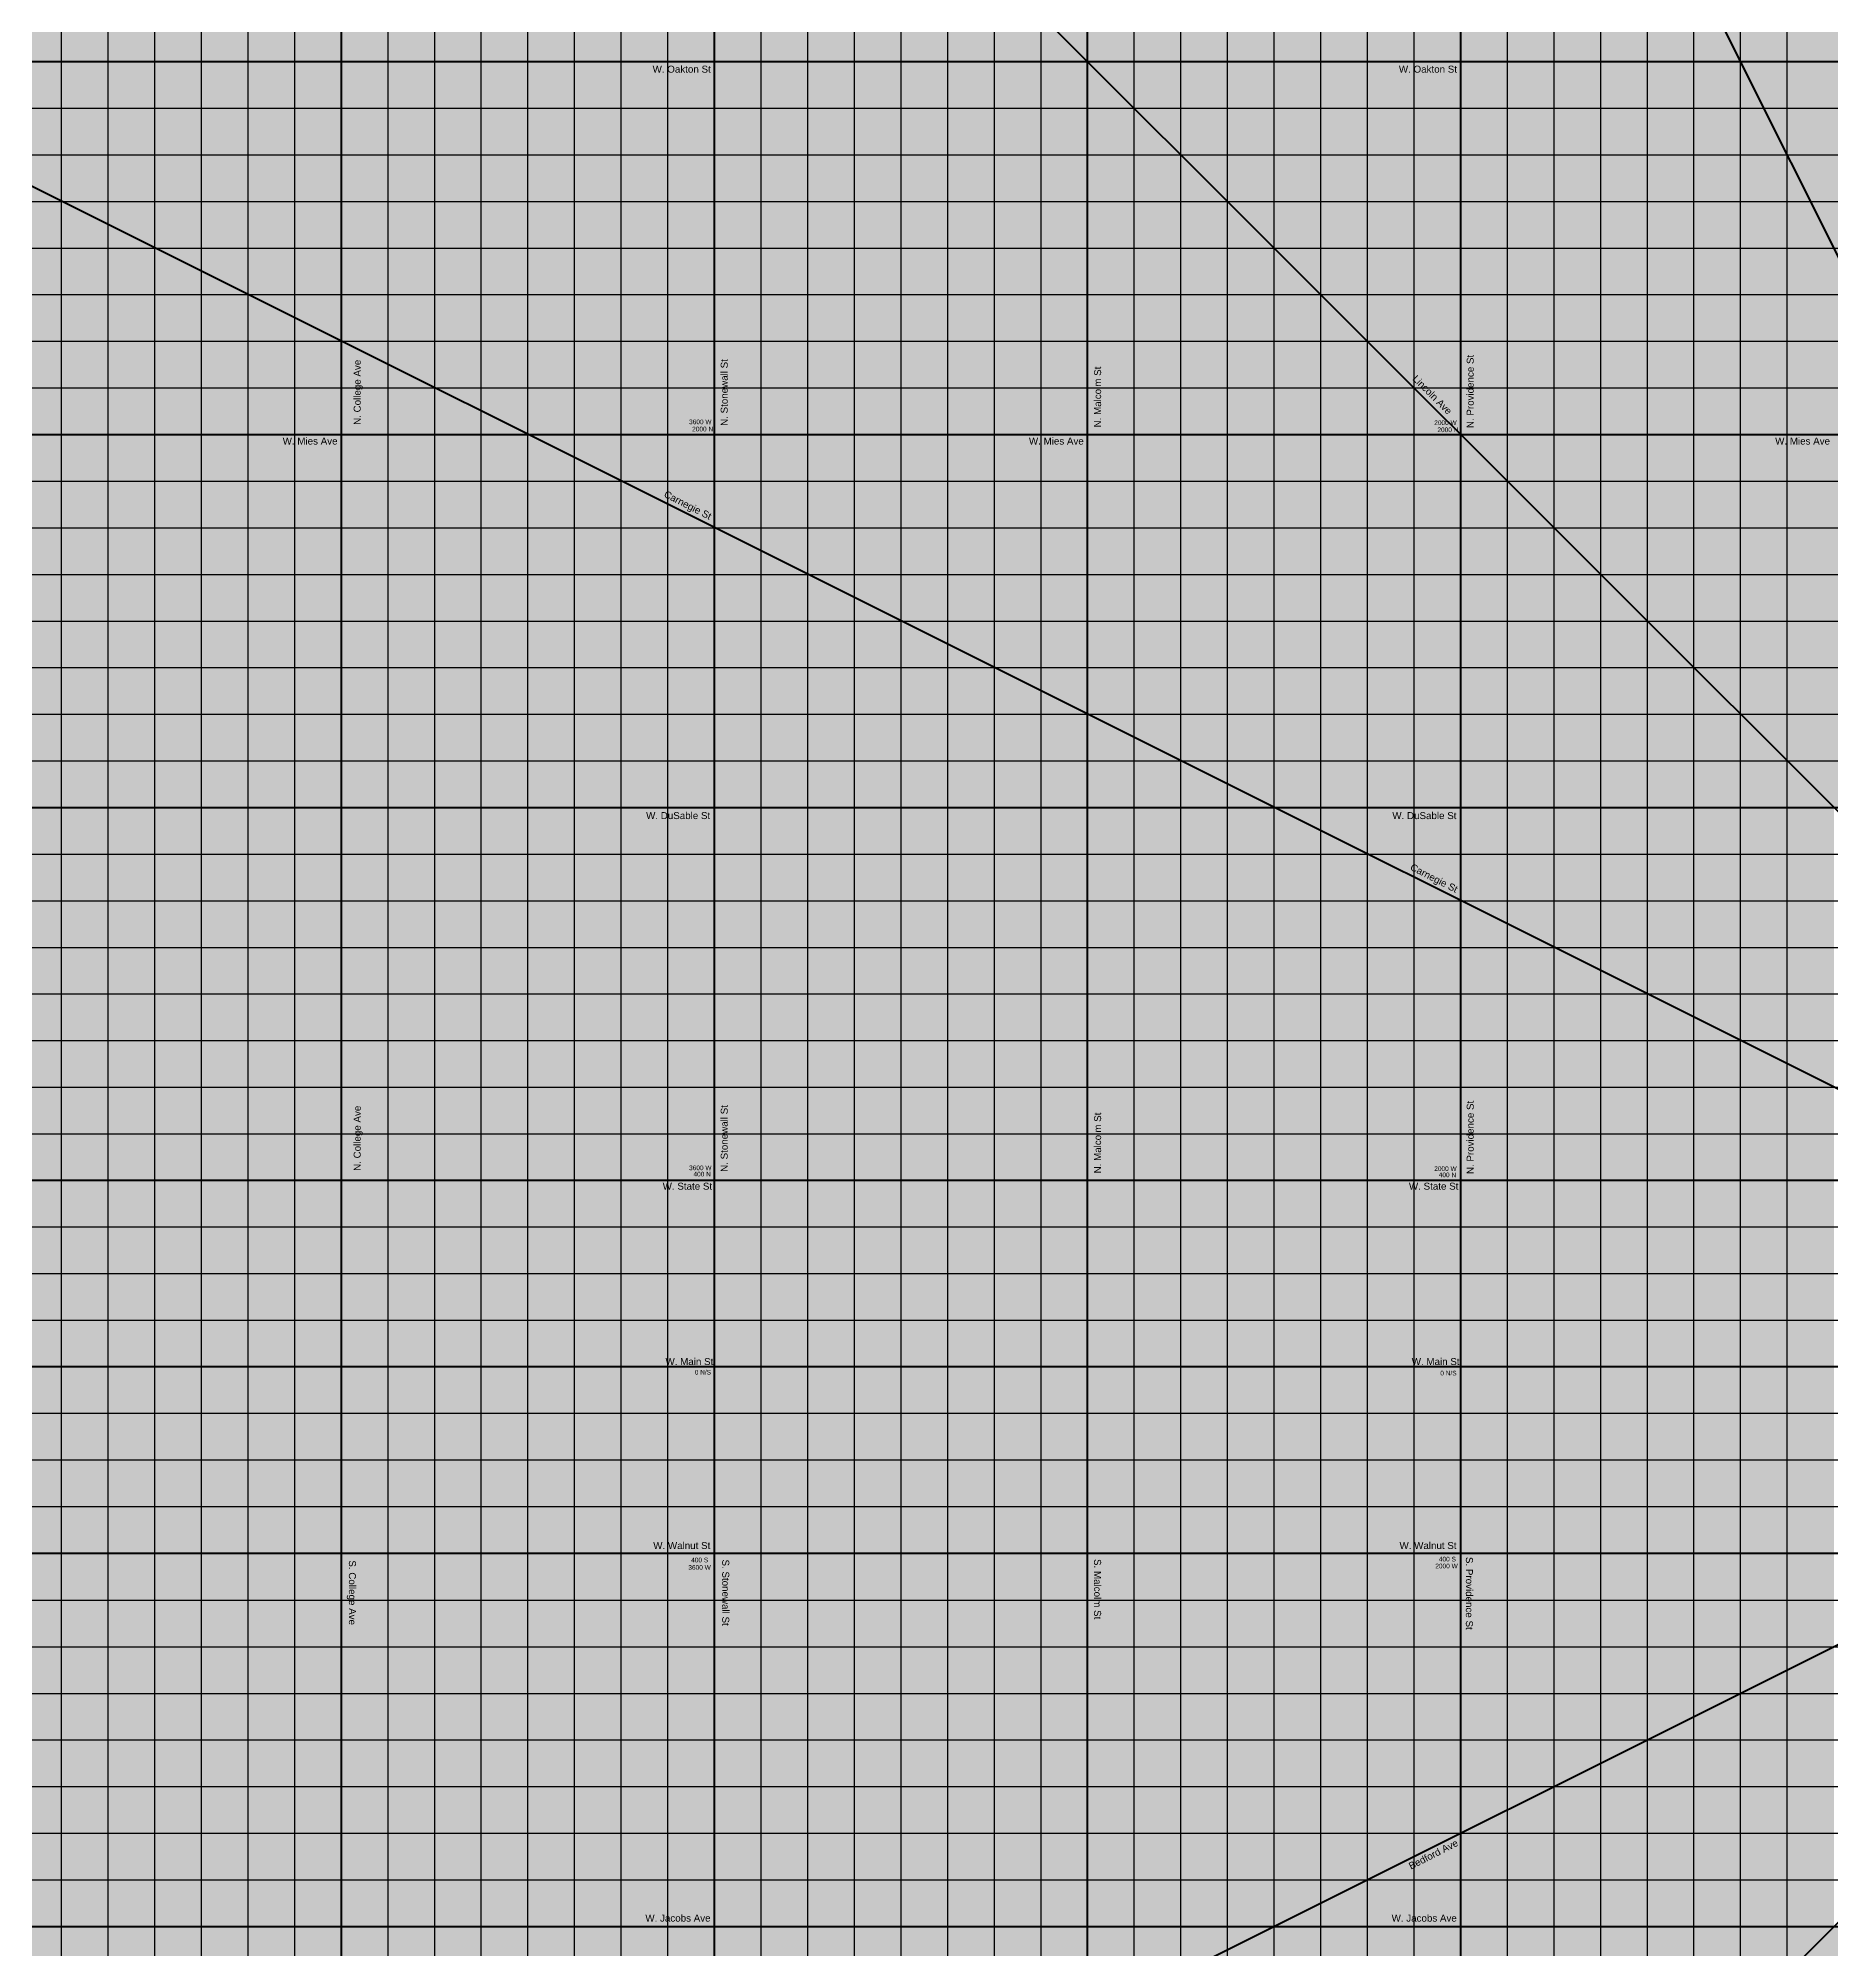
# Model space of a CAD drawing. Header units: inches. Extents: x -196 to 213, y -195 to 213.
# Drawn here: x -93 to -16.1, y -17 to 65 of the extents above; entities that cross this region are included whole.
import ezdxf

# ---------------------------------------------------------------- set-up
doc = ezdxf.new("R2010")
doc.units = ezdxf.units.IN
doc.header["$MEASUREMENT"] = 0
for name, color, linetype, lineweight in [('dia-major-st', 7, 'Continuous', 80), ('streets-major', 7, 'Continuous', 80), ('streets-minor', 7, 'Continuous', 30), ('text', 7, 'Continuous', 30), ('zone-mixed', 1, 'Continuous', 0)]:
    doc.layers.add(name, color=color, linetype=linetype, lineweight=lineweight)
doc.styles.get("Standard").update_dxf_attribs({"font": 'arial.ttf'})

msp = doc.modelspace()

# ---------------------------------------------------------------- hatches: boundary and pattern name
at = {"layer": 'zone-mixed', "transparency": 33554559}
h = msp.add_hatch(color=210, dxfattribs=at)
h.dxf.hatch_style = 1
h.paths.add_polyline_path([(144, 112), (112, 112), (112, 144), (-128, 144), (-128, -128), (144, -128)])
h.paths.add_polyline_path([(-80, -80), (-80, 96), (96, 96), (96, -80)], flags=16)
h.paths.add_polyline_path([(-48, -48), (-48, 64), (64, 64), (64, -48)], flags=0)
h.paths.add_polyline_path([(-16, -16), (-16, 32), (32, 32), (32, -16)], flags=0)
h.paths.add_polyline_path([(-8, -6), (-8, 22), (0, 22), (0, 16), (16, 16), (16, 0), (0, 0), (0, -6)], flags=0)
h = msp.add_hatch(color=231, dxfattribs=at)
h.dxf.hatch_style = 1
h.paths.add_polyline_path([(96, 96), (-80, 96), (-80, -80), (96, -80)])
h.paths.add_polyline_path([(64, -48), (-48, -48), (-48, 64), (64, 64)], flags=16)
h.paths.add_polyline_path([(32, -16), (-16, -16), (-16, 32), (32, 32)], flags=0)
h.paths.add_polyline_path([(16, 0), (0, 0), (0, -6), (-8, -6), (-8, 22), (0, 22), (0, 16), (16, 16)], flags=0)
h = msp.add_hatch(color=21, dxfattribs=at)
h.dxf.hatch_style = 1
h.paths.add_polyline_path([(64, 64), (-48, 64), (-48, -48), (64, -48)])
h.paths.add_polyline_path([(-16, -16), (-16, 32), (32, 32), (32, -16)], flags=16)
h.paths.add_polyline_path([(-8, -6), (-8, 22), (0, 22), (0, 16), (16, 16), (16, 0), (0, 0), (0, -6)], flags=0)

# ---------------------------------------------------------------- linework, layer by layer
at = {"layer": 'dia-major-st'}
for p, q in [((4, 16), (-92, 208)), ((0, 16), (-160, 176)), ((0, 12), (-192, 108)), ((0, 4), (-192, -92)), ((0, 0), (-192, -192))]:
    msp.add_line(p, q, dxfattribs=at)
at = {"layer": 'streets-major'}
for p, q in [((-80, -192), (-80, 208)), ((-64, -192), (-64, 208)), ((-48, -192), (-48, 208)), ((-32, -192), (-32, 208)), ((-192, 64), (208, 64)), ((-192, 48), (208, 48)), ((-192, 32), (208, 32)), ((0, 16), (-192, 16)), ((0, 8), (-192, 8)), ((0, 0), (-192, 0)), ((-192, -16), (208, -16))]:
    msp.add_line(p, q, dxfattribs=at)
at = {"layer": 'streets-minor'}
for p, q in [((-92, -192), (-92, 208)), ((-90, -192), (-90, 208)), ((-88, -192), (-88, 208)), ((-86, -192), (-86, 208)), ((-84, -192), (-84, 208)), ((-82, -192), (-82, 208)), ((-78, -192), (-78, 208)), ((-76, -192), (-76, 208)), ((-74, -192), (-74, 208)), ((-72, -192), (-72, 208)), ((-70, -192), (-70, 208)), ((-68, -192), (-68, 208)), ((-66, -192), (-66, 208)), ((-62, -192), (-62, 208)), ((-60, -192), (-60, 208)), ((-58, -192), (-58, 208)), ((-56, -192), (-56, 208)), ((-54, -192), (-54, 208)), ((-52, -192), (-52, 208)), ((-50, -192), (-50, 208)), ((-46, -192), (-46, 208)), ((-44, -192), (-44, 208)), ((-42, -192), (-42, 208)), ((-40, -192), (-40, 208)), ((-38, -192), (-38, 208)), ((-36, -192), (-36, 208)), ((-34, -192), (-34, 208)), ((-30, -192), (-30, 208)), ((-28, -192), (-28, 208)), ((-26, -192), (-26, 208)), ((-24, -192), (-24, 208)), ((-22, -192), (-22, 208)), ((-20, -192), (-20, 208)), ((-18, -192), (-18, 208)), ((-192, 62), (208, 62)), ((-192, 60), (208, 60)), ((-192, 58), (208, 58)), ((-192, 56), (208, 56)), ((-192, 54), (208, 54)), ((-192, 52), (208, 52)), ((-192, 50), (208, 50)), ((-192, 46), (208, 46)), ((-192, 44), (208, 44)), ((-192, 42), (208, 42)), ((-192, 40), (208, 40)), ((-192, 38), (208, 38)), ((-192, 36), (208, 36)), ((-192, 34), (208, 34)), ((-192, 30), (208, 30)), ((-192, 28), (208, 28)), ((-192, 26), (208, 26)), ((-192, 24), (208, 24)), ((-192, 22), (208, 22)), ((-192, 20), (208, 20)), ((-192, 18), (208, 18)), ((0, 14), (-192, 14)), ((0, 12), (-192, 12)), ((0, 10), (-192, 10)), ((0, 6), (-192, 6)), ((0, 4), (-192, 4)), ((0, 2), (-192, 2)), ((-192, -2), (208, -2)), ((-192, -4), (208, -4)), ((-192, -6), (208, -6)), ((-192, -8), (208, -8)), ((-192, -10), (208, -10)), ((-192, -12), (20, -12)), ((-192, -14), (208, -14))]:
    msp.add_line(p, q, dxfattribs=at)

# ---------------------------------------------------------------- texts
at = {"layer": 'text'}
for s, height, p in [('W. Oakton St', 0.3, (-66.654, 63.523)), ('W. Oakton St', 0.3, (-34.654, 63.523)), ('3600 W', 0.2, (-65.092, 48.442)), ('2000 W', 0.2, (-33.139, 48.408)), ('W. Mies Ave', 0.3, (-82.518, 47.569)), ('2000 N', 0.2, (-64.96, 48.136)), ('W. Mies Ave', 0.3, (-50.518, 47.569)), ('2000 N', 0.2, (-33.002, 48.103)), ('W. Mies Ave', 0.3, (-18.518, 47.569)), ('W. DuSable St', 0.3, (-66.934, 31.503)), ('W. DuSable St', 0.3, (-34.934, 31.503)), ('3600 W', 0.2, (-65.092, 16.442)), ('2000 W', 0.2, (-33.139, 16.408)), ('W. State St', 0.3, (-66.223, 15.605)), ('400 N', 0.2, (-64.903, 16.174)), ('W. State St', 0.3, (-34.223, 15.605)), ('400 N', 0.2, (-32.945, 16.141)), ('W. Main St', 0.3, (-66.102, 8.082)), ('W. Main St', 0.3, (-34.102, 8.082)), ('0 N/S', 0.2, (-64.848, 7.674)), ('0 N/S', 0.2, (-32.879, 7.638)), ('W. Walnut St', 0.3, (-66.627, 0.19)), ('W. Walnut St', 0.3, (-34.627, 0.19)), ('3600 W', 0.2, (-65.123, -0.698)), ('400 S', 0.2, (-65.003, -0.38)), ('2000 W', 0.2, (-33.092, -0.638)), ('400 S', 0.2, (-32.939, -0.342)), ('W. Jacobs Ave', 0.3, (-66.965, -15.792)), ('W. Jacobs Ave', 0.3, (-34.965, -15.792))]:
    msp.add_text(s, height=height, dxfattribs=at).set_placement(p)
for s, rotation, p in [('N. College Ave', 90, (-79.173, 48.413)), ('N. Stonewall St', 90, (-63.435, 48.37)), ('N. Malcolm St', 90, (-47.423, 48.304)), ('N. Providence St', 90, (-31.446, 48.276)), ('Lincoln Ave', 315, (-34.089, 50.364)), ('Carnegie St', 333, (-66.199, 45.343)), ('Carnegie St', 333, (-34.199, 29.343)), ('N. College Ave', 90, (-79.173, 16.413)), ('N. Stonewall St', 90, (-63.435, 16.37)), ('N. Malcolm St', 90, (-47.423, 16.304)), ('N. Providence St', 90, (-31.446, 16.276)), ('S. College Ave', 270, (-79.679, -0.296)), ('S. Stonewall St', 270, (-63.671, -0.258)), ('S. Malcolm St', 270, (-47.723, -0.239)), ('S. Providence St', 270, (-31.782, -0.15)), ('Bedford Ave', 27, (-34.138, -13.564))]:
    msp.add_text(s, height=0.3, rotation=rotation, dxfattribs=at).set_placement(p)

doc.saveas('drawing.dxf')
